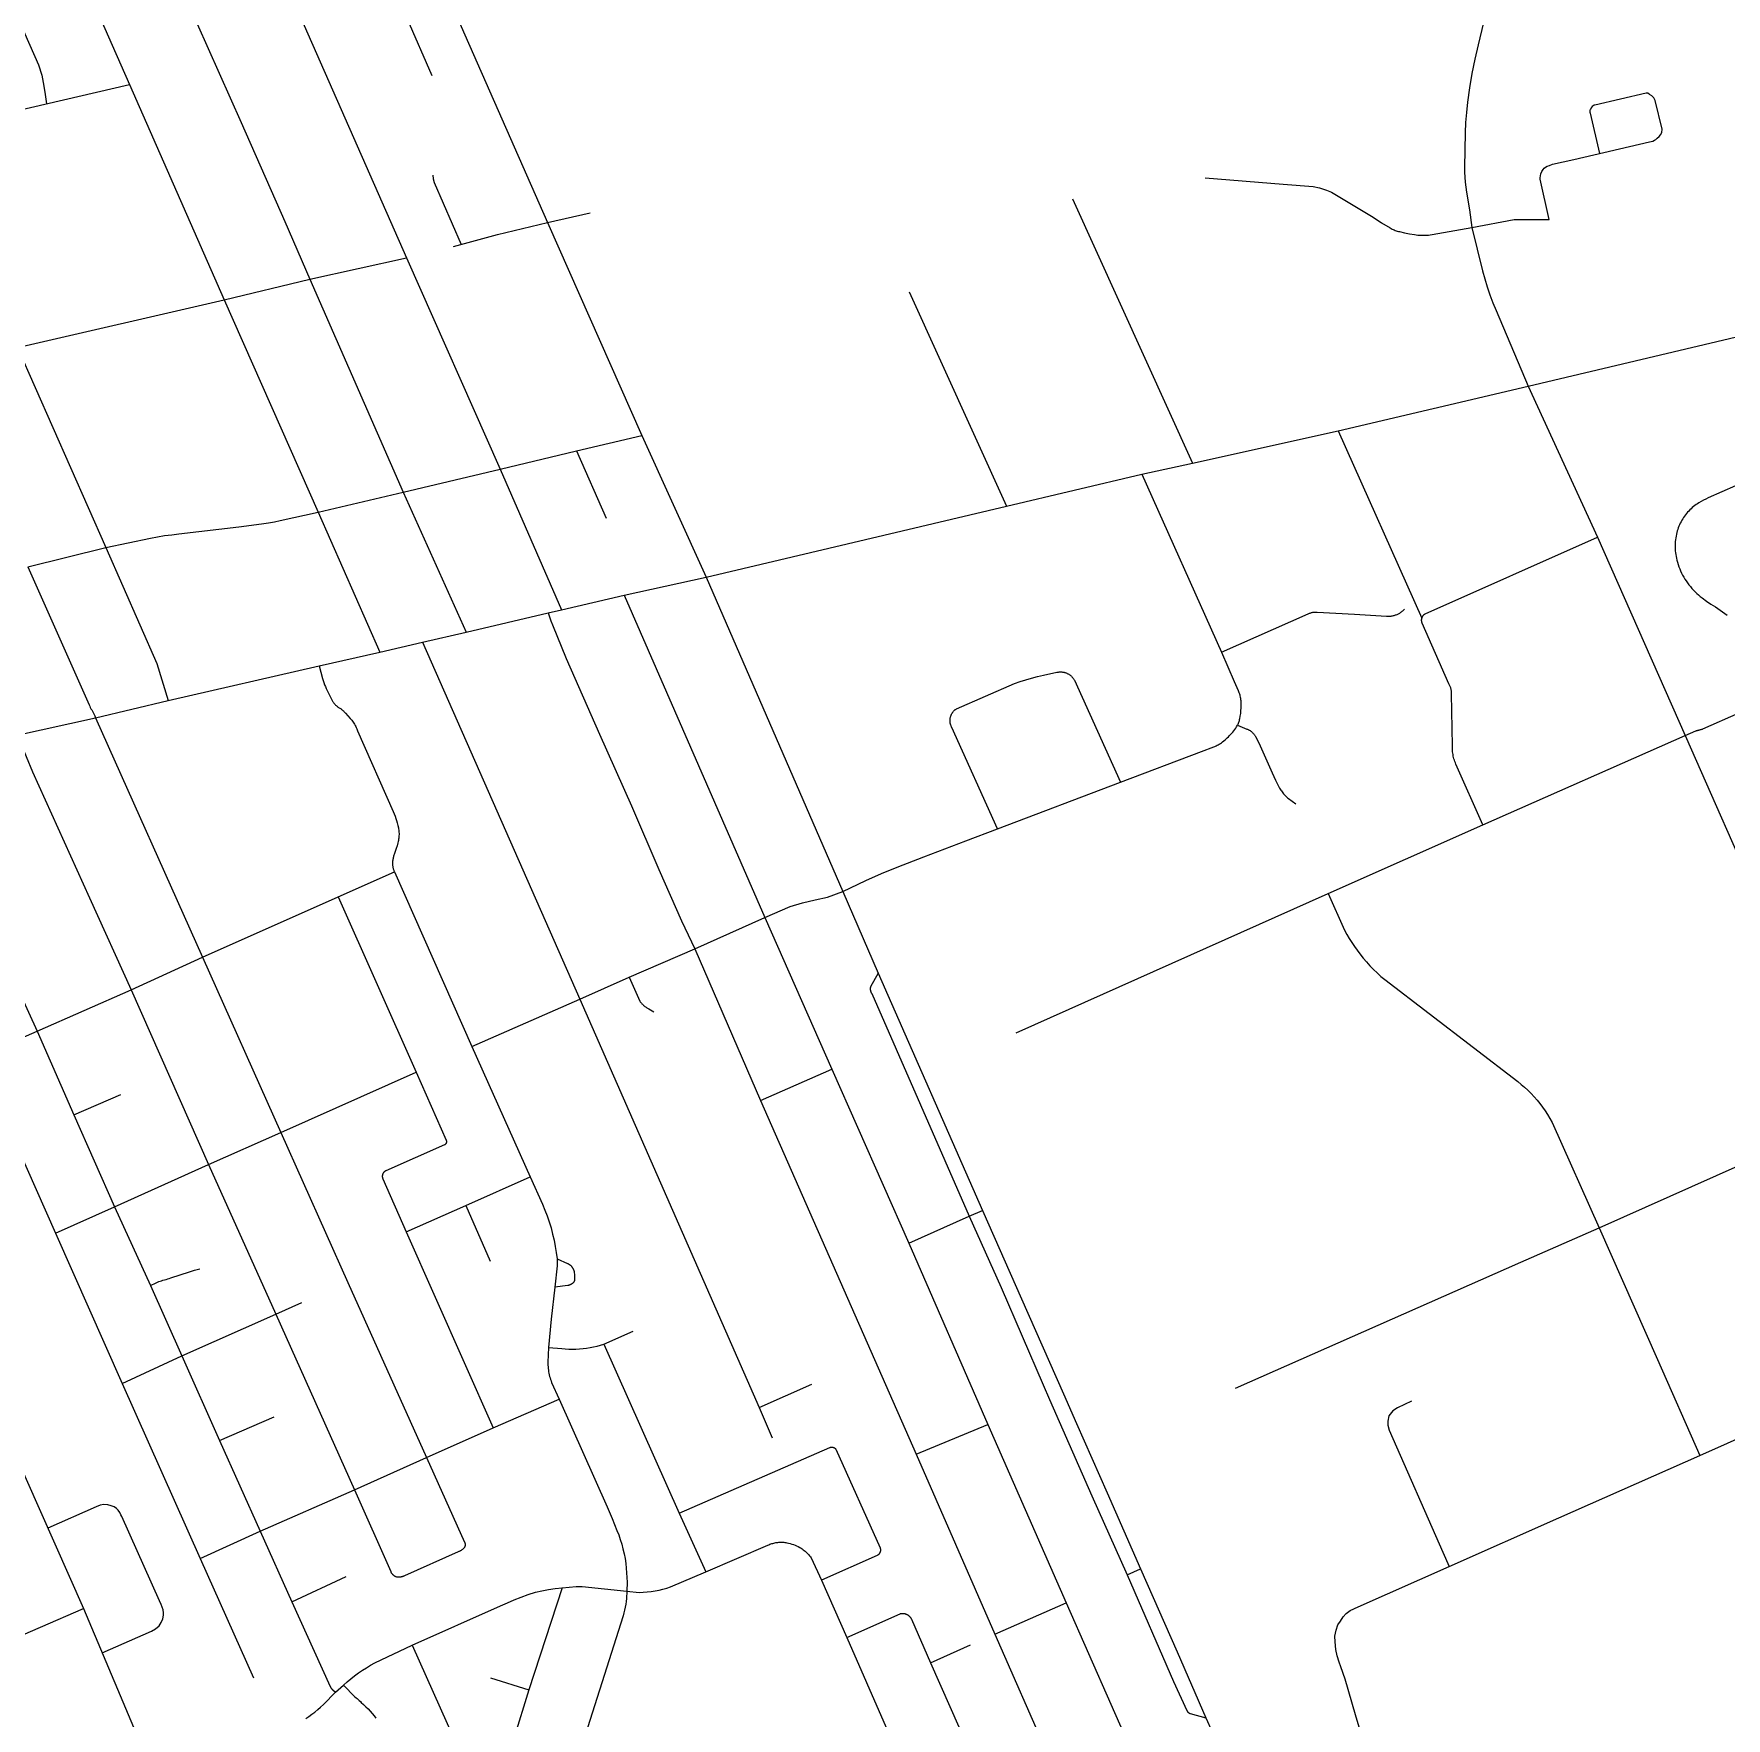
# Model space of a CAD drawing. Header units: inches. Extents: x 326453 to 344102, y 4677180 to 4689621.
# Drawn here: x 338218 to 340542, y 4684521 to 4686833 of the extents above; entities that cross this region are included whole.
import ezdxf

# ---------------------------------------------------------------- set-up
doc = ezdxf.new("R2010")
doc.units = ezdxf.units.IN
doc.header["$MEASUREMENT"] = 0
doc.layers.add('Street_Centreline', color=7, linetype='Continuous')

msp = doc.modelspace()

# ---------------------------------------------------------------- linework, layer by layer
at = {"layer": 'Street_Centreline'}
for p, q in [((338468.7401, 4687119.5551), (338729.9136, 4686526.0936)), ((338219.936, 4687059.3908), (338349.816, 4686763.8728)), ((338792.9829, 4686870.4004), (338923.4576, 4686574.4028)), ((338730.1986, 4686854.769), (338764.622, 4686776.1098)), ((338065.4212, 4686697.8616), (338349.816, 4686763.8728)), ((338349.816, 4686763.8728), (338479.7984, 4686468.1216)), ((339644.5212, 4686606.8805), (339808.9117, 4686244.083)), ((338923.4576, 4686574.4028), (338982.0964, 4686587.6963)), ((338923.4576, 4686574.4028), (339053.2202, 4686281.9484)), ((338597.3247, 4686496.4232), (338729.9136, 4686526.0936)), ((338729.9136, 4686526.0936), (338858.3716, 4686235.7688)), ((338479.7984, 4686468.1216), (338597.3247, 4686496.4232)), ((338597.3247, 4686496.4232), (338725.5468, 4686204.0272)), ((338195.83, 4686402.5796), (338479.7984, 4686468.1216)), ((338479.7984, 4686468.1216), (338608.5988, 4686176.6563)), ((339420.2342, 4686479.176), (339553.6101, 4686184.8253)), ((340270.1146, 4686349.8807), (340581.042, 4686423.1846)), ((338195.83, 4686402.5796), (338317.0452, 4686128.1144)), ((340009.045, 4686288.4918), (340270.1146, 4686349.8807)), ((340270.1146, 4686349.8807), (340365.2008, 4686142.4932)), ((338963.529, 4686261.0739), (339053.2202, 4686281.9484)), ((339053.2202, 4686281.9484), (339141.2009, 4686087.5289)), ((339808.9117, 4686244.083), (340009.045, 4686288.4918)), ((340009.045, 4686288.4918), (340123.9626, 4686031.0256)), ((338858.3716, 4686235.7688), (338963.529, 4686261.0739)), ((338963.529, 4686261.0739), (339004.2744, 4686168.3754)), ((338725.5468, 4686204.0272), (338858.3716, 4686235.7688)), ((338858.3716, 4686235.7688), (338942.5928, 4686042.7608)), ((339739.498, 4686228.6804), (339808.9117, 4686244.083)), ((339553.6101, 4686184.8253), (339739.498, 4686228.6804)), ((339739.498, 4686228.6804), (339848.6955, 4685984.5319)), ((338608.5988, 4686176.6563), (338725.5468, 4686204.0272)), ((338725.5468, 4686204.0272), (338811.7437, 4686011.8343)), ((338608.5988, 4686176.6563), (338693.2667, 4685984.3458)), ((339141.2009, 4686087.5289), (339553.6101, 4686184.8253)), ((340365.2008, 4686142.4932), (340485.3664, 4685870.1952)), ((338210.2148, 4686101.5892), (338317.0452, 4686128.1144)), ((339028.9802, 4686062.5903), (339141.2009, 4686087.5289)), ((339141.2009, 4686087.5289), (339329.0516, 4685656.1068)), ((338942.5928, 4686042.7608), (339028.9802, 4686062.5903)), ((339028.9802, 4686062.5903), (339221.8612, 4685620.1328)), ((338811.7437, 4686011.8343), (338924.3783, 4686038.5458)), ((338924.3783, 4686038.5458), (338942.5928, 4686042.7608)), ((338751.8303, 4685998.0791), (338811.7437, 4686011.8343)), ((338609.9114, 4685965.7157), (338693.2667, 4685984.3458)), ((338693.2667, 4685984.3458), (338751.8303, 4685998.0791)), ((338751.8303, 4685998.0791), (338967.8352, 4685508.1059)), ((338402.716, 4685918.1304), (338609.9114, 4685965.7157)), ((338303.1274, 4685894.4635), (338402.716, 4685918.1304)), ((338193.3278, 4685870.2809), (338303.1274, 4685894.4635)), ((338303.1274, 4685894.4635), (338449.702, 4685565.5116)), ((340207.7176, 4685747.39), (340485.3664, 4685870.1952)), ((340485.3664, 4685870.1952), (340714.706, 4685349.2536)), ((339541.3543, 4685741.7926), (339710.0874, 4685805.8533)), ((339995.4724, 4685653.178), (340207.7176, 4685747.39)), ((338636.2096, 4685648.5348), (338713.4676, 4685682.7584)), ((338713.4676, 4685682.7584), (338819.6976, 4685443.0016)), ((339329.0516, 4685656.1068), (339377.6215, 4685543.7546)), ((338449.702, 4685565.5116), (338636.2096, 4685648.5348)), ((338636.2096, 4685648.5348), (338743.2208, 4685407.638)), ((339567.1523, 4685462.0082), (339995.4724, 4685653.178)), ((339125.8102, 4685577.0016), (339221.8612, 4685620.1328)), ((339221.8612, 4685620.1328), (339313.9432, 4685412.0879)), ((338165.4919, 4685589.2839), (338222.7175, 4685464.2516)), ((338351.8829, 4685520.9042), (338449.702, 4685565.5116)), ((338449.702, 4685565.5116), (338557.6092, 4685325.1124)), ((339035.4478, 4685538.0923), (339125.8102, 4685577.0016)), ((339125.8102, 4685577.0016), (339215.9765, 4685368.8783)), ((338967.8352, 4685508.1059), (339035.4478, 4685538.0923)), ((339377.6215, 4685543.7546), (339520.8249, 4685217.8193)), ((338222.7175, 4685464.2516), (338351.8829, 4685520.9042)), ((338351.8829, 4685520.9042), (338457.882, 4685280.8508)), ((338819.6976, 4685443.0016), (338967.8352, 4685508.1059)), ((338967.8352, 4685508.1059), (339214.0734, 4684947.4307)), ((338140.7901, 4685428.4807), (338222.7175, 4685464.2516)), ((338222.7175, 4685464.2516), (338273.1982, 4685349.1391)), ((338140.7901, 4685428.4807), (338248.0336, 4685186.8708)), ((338819.6976, 4685443.0016), (338899.7336, 4685263.9916)), ((338557.6092, 4685325.1124), (338743.2208, 4685407.638)), ((339215.9765, 4685368.8783), (339313.9432, 4685412.0879)), ((339313.9432, 4685412.0879), (339419.7163, 4685172.9928)), ((338273.1982, 4685349.1391), (338337.9322, 4685377.1338)), ((339215.9765, 4685368.8783), (339429.7797, 4684883.2195)), ((338273.1982, 4685349.1391), (338329.0188, 4685222.9536)), ((340367.5711, 4685194.2031), (340714.706, 4685349.2536)), ((338457.882, 4685280.8508), (338557.6092, 4685325.1124)), ((338557.6092, 4685325.1124), (338649.5556, 4685119.1148)), ((338329.0188, 4685222.9536), (338457.882, 4685280.8508)), ((338457.882, 4685280.8508), (338550.6305, 4685075.8073)), ((338811.4156, 4685224.8768), (338899.7336, 4685263.9916)), ((338248.0336, 4685186.8708), (338329.0188, 4685222.9536)), ((338329.0188, 4685222.9536), (338378.3841, 4685115.1347)), ((338729.332, 4685188.5232), (338811.4156, 4685224.8768)), ((338811.4156, 4685224.8768), (338844.6236, 4685148.2009)), ((339502.5975, 4685209.9848), (339520.8249, 4685217.8193)), ((339419.7163, 4685172.9928), (339502.5975, 4685209.9848)), ((340259.7658, 4685146.7996), (340367.5711, 4685194.2031)), ((340367.5711, 4685194.2031), (340447.3983, 4685013.4089)), ((338248.0336, 4685186.8708), (338339.6401, 4684980.3883)), ((338729.332, 4685188.5232), (338848.748, 4684919.5064)), ((339419.7163, 4685172.9928), (339528.0039, 4684924.2653)), ((339868.0814, 4684973.9147), (340259.7658, 4685146.7996)), ((338649.5556, 4685119.1148), (338757.6183, 4684878.7245)), ((338088.972, 4685116.0119), (338286.5631, 4684671.5066)), ((338378.3841, 4685115.1347), (338421.2619, 4685018.3745)), ((338421.2619, 4685018.3745), (338550.6305, 4685075.8073)), ((338550.6305, 4685075.8073), (338586.3961, 4685091.4648)), ((338550.6305, 4685075.8073), (338658.6577, 4684834.2757)), ((339001.0444, 4685034.4892), (339041.0972, 4685052.228)), ((339001.0444, 4685034.4892), (339104.4952, 4684802.2808)), ((338339.6401, 4684980.3883), (338421.2619, 4685018.3745)), ((338421.2619, 4685018.3745), (338473.1161, 4684902.2914)), ((340447.3983, 4685013.4089), (340505.6018, 4684881.5885)), ((338339.6401, 4684980.3883), (338446.52, 4684740.2105)), ((339214.0734, 4684947.4307), (339286.4881, 4684979.4887)), ((338848.748, 4684919.5064), (338939.662, 4684958.7188)), ((338473.1161, 4684902.2914), (338548.2213, 4684934.8529)), ((339214.0734, 4684947.4307), (339232.124, 4684906.0313)), ((338757.6183, 4684878.7245), (338848.748, 4684919.5064)), ((339429.7797, 4684883.2195), (339528.0039, 4684924.2653)), ((339528.0039, 4684924.2653), (339635.4616, 4684679.3444)), ((338473.1161, 4684902.2914), (338528.836, 4684777.822)), ((338658.6577, 4684834.2757), (338757.6183, 4684878.7245)), ((339429.7797, 4684883.2195), (339537.7712, 4684636.3716)), ((338528.836, 4684777.822), (338658.6577, 4684834.2757)), ((339104.4952, 4684802.2808), (339140.9072, 4684721.6737)), ((338446.52, 4684740.2105), (338528.836, 4684777.822)), ((338528.836, 4684777.822), (338572.5172, 4684680.7658)), ((338446.52, 4684740.2105), (338519.9174, 4684576.1268)), ((339719.3047, 4684717.6291), (339737.5952, 4684725.8616)), ((338572.5172, 4684680.7658), (338646.9199, 4684715.6051)), ((339299.7926, 4684710.4224), (339334.5964, 4684631.6131)), ((338943.5084, 4684700.0684), (338898.066, 4684559.7252)), ((339537.7712, 4684636.3716), (339635.4616, 4684679.3444)), ((339635.4616, 4684679.3444), (339742.5252, 4684437.6036)), ((338053.0332, 4684569.9841), (338286.5631, 4684671.5066)), ((338286.5631, 4684671.5066), (338389.0444, 4684428.9428)), ((339334.5964, 4684631.6131), (339388.6181, 4684508.1778)), ((339537.7712, 4684636.3716), (339643.8424, 4684394.9964)), ((338737.8918, 4684621.3431), (338817.65, 4684442.2859)), ((339449.5638, 4684597.1179), (339504.386, 4684621.5477)), ((338632.5299, 4684556.6499), (338643.4629, 4684566.267)), ((338845.485, 4684576.1903), (338898.066, 4684559.7252)), ((339827.3484, 4684521.6084), (339844.6924, 4684482.852))]:
    msp.add_line(p, q, dxfattribs=at)
for points in [[(340308.5451, 4687297.8308), (340279.0724, 4687166.1465), (340238.6811, 4686985.2151), (340208.7998, 4686848.9486), (340201.1523, 4686818.1731), (340196.6249, 4686798.6905), (340192.6928, 4686779.0789), (340189.3599, 4686759.3568), (340186.6291, 4686739.5422), (340185.1279, 4686725.5279), (340184.0484, 4686711.4748), (340183.3914, 4686697.3957), (340182.5846, 4686650.2171), (340182.6835, 4686643.3317), (340183.0159, 4686636.4535), (340183.5813, 4686629.5906), (340184.3792, 4686622.7508), (340185.4085, 4686615.9421), (340189.2544, 4686591.6584), (340192.6173, 4686567.3031)], [(338337.5012, 4687086.7692), (338384.4367, 4686980.9107), (338442.5943, 4686847.1217), (338502.7472, 4686711.6839), (338563.085, 4686575.6873), (338597.3247, 4686496.4232)], [(338173.7205, 4686890.4015), (338185.6782, 4686871.5276), (338191.2475, 4686862.828), (338199.262, 4686848.8937), (338224.4892, 4686790.9311), (338229.4368, 4686776.8682), (338231.1772, 4686766.7767), (338233.2657, 4686753.5532), (338235.7708, 4686737.4016)], [(340192.6173, 4686567.3031), (340250.7005, 4686578.5134), (340298.932, 4686578.5134), (340286.5258, 4686633.8607), (340286.5258, 4686635.7394), (340286.7206, 4686638.503), (340287.2, 4686641.0917), (340288.5785, 4686644.3468), (340290.4664, 4686647.1977), (340292.0397, 4686649.0328), (340293.9126, 4686650.5293), (340295.8155, 4686651.5233), (340299.0819, 4686652.834), (340303.442, 4686654.2868), (340332.7945, 4686660.9499), (340436.5693, 4686684.937), (340441.1093, 4686686.2041), (340443.5965, 4686687.3401), (340445.2747, 4686688.4214), (340447.2375, 4686690.0708), (340449.7547, 4686692.5722), (340451.5677, 4686694.8224), (340453.3207, 4686697.9027), (340453.8302, 4686702.5996), (340444.3008, 4686741.8899), (340442.278, 4686745.6475), (340439.5211, 4686748.4438), (340436.7192, 4686750.2788), (340434.3368, 4686751.8392), (340431.7896, 4686751.8392), (340361.5026, 4686735.6856), (340360.4088, 4686735.3361), (340357.9516, 4686733.5119), (340356.4083, 4686731.6987), (340355.2995, 4686729.6561), (340354.9666, 4686729.0429), (340354.82, 4686728.5419), (340354.82, 4686727.4715), (340354.82, 4686725.975), (340354.9399, 4686724.3038), (340368.0811, 4686669.1062)], [(338766.301, 4686639.4127), (338766.5466, 4686634.5033), (338767.9827, 4686629.4768), (338804.8901, 4686544.1687)], [(339826.6012, 4686635.7908), (339933.348, 4686627.1476), (339974.8774, 4686623.626), (339983.6706, 4686622.0634), (339993.05, 4686618.9383), (339999.8891, 4686615.8132), (340057.2302, 4686581.6334), (340068.8029, 4686574.0911), (340080.6029, 4686566.9095), (340081.9193, 4686566.1643), (340083.2591, 4686565.4621), (340084.621, 4686564.8035), (340086.0034, 4686564.1893), (340087.405, 4686563.6202), (340088.8242, 4686563.0967), (340090.2596, 4686562.6194), (340091.7098, 4686562.1888), (340093.1731, 4686561.8053), (340100.0072, 4686560.2349), (340106.8834, 4686558.8603), (340113.7961, 4686557.6826), (340116.1994, 4686557.3483), (340118.6124, 4686557.0923), (340121.0324, 4686556.9149), (340123.4568, 4686556.8163), (340125.8832, 4686556.7966), (340128.309, 4686556.8557), (340130.7316, 4686556.9937), (340133.1484, 4686557.2104), (340135.5568, 4686557.5056), (340137.9544, 4686557.8789), (340192.6173, 4686567.3031)], [(338794.6205, 4686541.3741), (338854.8551, 4686557.7651), (338923.4576, 4686574.4028)], [(340192.6173, 4686567.3031), (340207.4528, 4686507.989), (340210.4728, 4686496.9001), (340213.8292, 4686485.9083), (340217.519, 4686475.024), (340221.5388, 4686464.2571), (340225.8847, 4686453.6177), (340270.1146, 4686349.8807)], [(340591.9555, 4686229.1305), (340516.9654, 4686196.2461), (340513.7027, 4686194.7377), (340510.4941, 4686193.1176), (340507.3432, 4686191.3879), (340504.2539, 4686189.5505), (340502.3635, 4686188.3385), (340500.5136, 4686187.0655), (340498.7063, 4686185.7329), (340496.9433, 4686184.3421), (340495.2266, 4686182.8946), (340493.558, 4686181.3919), (340491.9393, 4686179.8356), (340490.3721, 4686178.2273), (340488.8583, 4686176.5688), (340487.3993, 4686174.8618), (340485.9967, 4686173.1082), (340484.6284, 4686171.2759), (340483.3229, 4686169.3985), (340482.0816, 4686167.4779), (340480.9059, 4686165.5165), (340479.7971, 4686163.5165), (340478.7566, 4686161.4802), (340477.7855, 4686159.4098), (340476.885, 4686157.3079), (340476.056, 4686155.1766), (340475.2995, 4686153.0186), (340474.6164, 4686150.8362), (340474.0074, 4686148.632), (340473.4733, 4686146.4085), (340472.9593, 4686143.8981), (340472.5301, 4686141.3719), (340472.1863, 4686138.8326), (340471.9283, 4686136.2832), (340471.7564, 4686133.7265), (340471.6708, 4686131.1655), (340471.6714, 4686128.603), (340471.7585, 4686126.0421), (340471.9318, 4686123.4855), (340472.1912, 4686120.9362), (340472.5364, 4686118.3971), (340472.9669, 4686115.8711), (340473.4823, 4686113.361), (340474.082, 4686110.8697), (340474.923, 4686107.8293), (340475.8655, 4686104.8189), (340476.9083, 4686101.8417), (340478.0504, 4686098.9011), (340479.2904, 4686096.0005), (340480.627, 4686093.1431), (340482.0587, 4686090.3321), (340483.5838, 4686087.5707), (340485.2006, 4686084.862), (340486.9073, 4686082.209), (340488.731, 4686079.5725), (340490.6418, 4686076.9983), (340492.6374, 4686074.4893), (340494.7157, 4686072.0484), (340496.8744, 4686069.6783), (340499.111, 4686067.3815), (340501.423, 4686065.1608), (340503.808, 4686063.0185), (340506.2631, 4686060.957), (340508.7857, 4686058.9786), (340514.6882, 4686054.6672), (340520.7379, 4686050.565), (340526.9274, 4686046.6768), (340530.317, 4686044.5566), (340533.639, 4686042.3318), (340536.8901, 4686040.0047), (340540.0671, 4686037.5775), (340543.167, 4686035.0525)], [(338317.0452, 4686128.1144), (338378.2816, 4686141.0073), (338388.0321, 4686142.9021), (338397.8368, 4686144.4923), (338407.6863, 4686145.7763), (338417.571, 4686146.753), (338499.534, 4686156.5859), (338530.7875, 4686160.7063), (338540.6686, 4686162.2152), (338548.6195, 4686163.6455), (338556.5148, 4686165.3563), (338608.5988, 4686176.6563)], [(340207.7176, 4685747.39), (340170.7957, 4685830.5846), (340170.0225, 4685832.4118), (340169.3132, 4685834.2648), (340168.6687, 4685836.1413), (340168.0899, 4685838.0391), (340167.5773, 4685839.9558), (340167.1316, 4685841.8891), (340166.7533, 4685843.8368), (340166.443, 4685845.7965), (340166.2009, 4685847.7657), (340166.0274, 4685849.7422), (340165.9226, 4685851.7235), (340165.8867, 4685853.7072), (340165.9198, 4685855.691), (340164.8376, 4685927.3741), (340164.8041, 4685928.4058), (340164.7346, 4685929.4356), (340164.6294, 4685930.4625), (340164.4885, 4685931.4851), (340164.3121, 4685932.5021), (340164.1004, 4685933.5124), (340163.8537, 4685934.5147), (340163.5722, 4685935.5078), (340163.2563, 4685936.4906), (340162.9065, 4685937.4617), (340162.523, 4685938.4201), (340162.1064, 4685939.3645), (340161.6572, 4685940.2939), (340161.176, 4685941.207), (340124.5103, 4686024.3636), (340124.3738, 4686024.6881), (340124.2486, 4686025.0171), (340124.1348, 4686025.3503), (340124.0325, 4686025.6871), (340123.9419, 4686026.0273), (340123.8631, 4686026.3704), (340123.7961, 4686026.716), (340123.741, 4686027.0637), (340123.698, 4686027.4132), (340123.667, 4686027.7638), (340123.6481, 4686028.1154), (340123.6413, 4686028.4674), (340123.6467, 4686028.8194), (340123.6641, 4686029.171), (340123.6937, 4686029.5218), (340123.7353, 4686029.8713), (340123.7889, 4686030.2193), (340123.8545, 4686030.5652), (340123.9319, 4686030.9086), (340124.0211, 4686031.2491), (340124.122, 4686031.5864), (340124.2345, 4686031.92), (340124.3583, 4686032.2496), (340124.4935, 4686032.5746), (340124.6397, 4686032.8949), (340124.7969, 4686033.2099), (340124.9648, 4686033.5193), (340125.1433, 4686033.8227), (340125.3321, 4686034.1199), (340125.5311, 4686034.4103), (340125.7399, 4686034.6937), (340125.9584, 4686034.9698), (340126.1862, 4686035.2381), (340126.4232, 4686035.4985), (340126.6689, 4686035.7506), (340126.9232, 4686035.994), (340127.1858, 4686036.2286), (340127.4562, 4686036.454), (340127.7343, 4686036.6699), (340128.0196, 4686036.8761), (340128.3118, 4686037.0724), (340365.2008, 4686142.4932)], [(338317.0452, 4686128.1144), (338387.0965, 4685968.7884), (338402.716, 4685918.1304)], [(338210.2148, 4686101.5892), (338294.1223, 4685912.2168), (338294.9525, 4685910.4103), (338295.8319, 4685908.6272), (338296.7598, 4685906.8689), (338297.7355, 4685905.1366), (338299.2007, 4685902.529), (338300.5885, 4685899.8794), (338301.8978, 4685897.1901), (338303.1274, 4685894.4635)], [(338924.3783, 4686038.5458), (338926.1332, 4686032.9759), (338928.08, 4686027.47), (338930.2162, 4686022.0348), (338949.3243, 4685975.7861), (338995.1323, 4685871.8022), (339038.7516, 4685773.4635), (339076.5772, 4685686.2254), (339107.6911, 4685615.7289), (339125.8102, 4685577.0016)], [(339848.6955, 4685984.5319), (339967.8503, 4686037.1883), (339968.7583, 4686037.5709), (339969.679, 4686037.9219), (339970.6112, 4686038.2409), (339971.554, 4686038.5274), (339972.506, 4686038.7812), (339973.4663, 4686039.0019), (339974.4336, 4686039.1892), (339975.4069, 4686039.343), (339976.3848, 4686039.4631), (339977.3664, 4686039.5492), (339978.3503, 4686039.6014), (339979.3355, 4686039.6195), (339980.3206, 4686039.6036), (340031.5771, 4686036.5759), (340075.5595, 4686033.7701), (340076.606, 4686033.7212), (340077.6535, 4686033.7081), (340078.7009, 4686033.7306), (340079.7469, 4686033.7888), (340080.7903, 4686033.8827), (340081.8299, 4686034.0121), (340082.8644, 4686034.1768), (340083.8928, 4686034.3767), (340084.9137, 4686034.6116), (340085.9261, 4686034.8811), (340086.9287, 4686035.1849), (340087.9203, 4686035.5228), (340088.8999, 4686035.8942), (340089.8662, 4686036.2989), (340090.8181, 4686036.7362), (340091.7546, 4686037.2058), (340092.6746, 4686037.7069), (340093.5769, 4686038.2392), (340094.4606, 4686038.8019), (340095.3245, 4686039.3944), (340096.1678, 4686040.016), (340096.9894, 4686040.666), (340097.7884, 4686041.3436), (340098.5638, 4686042.0481), (340099.3147, 4686042.7785), (340100.0403, 4686043.5342)], [(339848.6955, 4685984.5319), (339866.434, 4685944.0732), (339871.731, 4685931.8575), (339872.3394, 4685930.3861), (339872.8969, 4685928.8946), (339873.403, 4685927.385), (339873.8571, 4685925.8589), (339874.2586, 4685924.3181), (339874.6071, 4685922.7644), (339874.9022, 4685921.1998), (339875.1434, 4685919.6259), (339875.3306, 4685918.0447), (339875.4635, 4685916.4581), (339875.542, 4685914.8678), (339875.5659, 4685913.2757), (339875.5352, 4685911.6838), (339875.4073, 4685907.885), (339875.1528, 4685904.0927), (339874.772, 4685900.3109), (339874.2655, 4685896.544), (339873.6337, 4685892.796), (339873.3744, 4685891.5106), (339873.0706, 4685890.2351), (339872.7226, 4685888.971), (339872.3307, 4685887.7197), (339871.8956, 4685886.4828), (339871.4177, 4685885.2618), (339870.8976, 4685884.0582)], [(338609.9114, 4685965.7157), (338614.7733, 4685948.219), (338615.6029, 4685945.4005), (338616.5178, 4685942.6084), (338617.5172, 4685939.8455), (338618.6001, 4685937.1142), (338619.7656, 4685934.4171), (338621.0126, 4685931.7567), (338627.4171, 4685918.9368), (338627.8226, 4685918.1586), (338628.2543, 4685917.3946), (338628.7117, 4685916.6457), (338629.1944, 4685915.9128), (338629.7017, 4685915.1968), (338630.233, 4685914.4984), (338630.7878, 4685913.8184), (338631.3654, 4685913.1578), (338631.9651, 4685912.5172), (338632.5863, 4685911.8973), (338633.2282, 4685911.2989), (338633.8901, 4685910.7227), (338634.5711, 4685910.1694), (338635.2707, 4685909.6395), (338635.9878, 4685909.1337), (338636.7217, 4685908.6526), (338637.4715, 4685908.1967), (338638.3642, 4685907.6547), (338639.2386, 4685907.0836), (338640.0937, 4685906.484), (338640.9287, 4685905.8566), (338641.7425, 4685905.2021), (338642.5343, 4685904.5212), (338643.3034, 4685903.8145), (338644.0487, 4685903.083), (338644.7696, 4685902.3273), (338645.4652, 4685901.5483), (338646.1349, 4685900.7469), (338652.7184, 4685893.4731), (338653.8169, 4685892.2169), (338654.8717, 4685890.9239), (338655.8816, 4685889.5954), (338656.8453, 4685888.2332), (338657.7619, 4685886.8388), (338658.6302, 4685885.4137), (338659.4492, 4685883.9598), (338660.2179, 4685882.4787), (338660.9354, 4685880.9722), (338661.6009, 4685879.4419), (338662.2137, 4685877.8898), (338662.7729, 4685876.3176), (338711.7917, 4685765.6263), (338713.0907, 4685762.563), (338714.2925, 4685759.4603), (338715.3956, 4685756.3212), (338716.3991, 4685753.1488), (338717.302, 4685749.9463), (338718.1033, 4685746.7169), (338718.8022, 4685743.4638), (338719.0862, 4685741.8895), (338719.3153, 4685740.3064), (338719.4892, 4685738.7162), (338719.6078, 4685737.1209), (338719.6709, 4685735.5225), (338719.6784, 4685733.9229), (338719.6303, 4685732.3239), (338719.5267, 4685730.7276), (338719.3677, 4685729.1359), (338719.1535, 4685727.5507), (338718.8843, 4685725.9738), (338718.5605, 4685724.4073), (338718.1824, 4685722.8529), (338717.0587, 4685718.7854), (338715.825, 4685714.7499), (338714.4822, 4685710.7494), (338713.0312, 4685706.7868), (338712.632, 4685705.6848), (338712.2704, 4685704.5699), (338711.9468, 4685703.4434), (338711.6616, 4685702.3065), (338711.4152, 4685701.1607), (338711.2077, 4685700.0071), (338711.0396, 4685698.8471), (338710.9109, 4685697.6821), (338710.8218, 4685696.5134), (338710.7724, 4685695.3424), (338710.7647, 4685694.4146), (338710.7883, 4685693.4871), (338710.8432, 4685692.561), (338710.9293, 4685691.6372), (338711.0465, 4685690.7168), (338711.1946, 4685689.8009), (338711.3736, 4685688.8905), (338711.5832, 4685687.9867), (338711.8231, 4685687.0905), (338712.0932, 4685686.2028), (338712.393, 4685685.3248), (338712.7222, 4685684.4574), (338713.0806, 4685683.6016), (338713.4676, 4685682.7584)], [(339541.3543, 4685741.7926), (339478.7322, 4685881.0216), (339478.4103, 4685881.6024), (339478.1088, 4685882.1939), (339477.8279, 4685882.7956), (339477.5681, 4685883.4067), (339477.3297, 4685884.0264), (339477.1129, 4685884.654), (339476.918, 4685885.2888), (339476.7453, 4685885.9299), (339476.5949, 4685886.5767), (339476.4671, 4685887.2283), (339476.3619, 4685887.8839), (339476.2796, 4685888.5428), (339476.2201, 4685889.2041), (339476.1837, 4685889.8671), (339476.1703, 4685890.531), (339476.1799, 4685891.1949), (339476.2126, 4685891.8581), (339476.2682, 4685892.5198), (339476.3468, 4685893.1791), (339476.4482, 4685893.8353), (339476.5723, 4685894.4876), (339476.719, 4685895.1352), (339476.8881, 4685895.7773), (339477.0793, 4685896.4132), (339477.2925, 4685897.042), (339477.5274, 4685897.6631), (339477.7837, 4685898.2757), (339478.0611, 4685898.8789), (339478.3592, 4685899.4722), (339478.6778, 4685900.0548), (339479.0164, 4685900.626), (339479.3746, 4685901.1851), (339479.752, 4685901.7314), (339480.1481, 4685902.2643), (339480.5625, 4685902.7832), (339480.9947, 4685903.2873), (339481.444, 4685903.7761), (339481.9101, 4685904.2491), (339482.3923, 4685904.7056), (339482.89, 4685905.1451), (339483.4027, 4685905.567), (339483.9298, 4685905.9709), (339484.4705, 4685906.3563), (339485.0243, 4685906.7227), (339564.6974, 4685941.2319), (339572.4648, 4685944.0551), (339580.3214, 4685946.6196), (339588.2586, 4685948.9228), (339596.2676, 4685950.9621), (339604.3398, 4685952.7353), (339622.8057, 4685956.8476), (339623.5624, 4685957.0057), (339624.3242, 4685957.1374), (339625.0901, 4685957.2423), (339625.8592, 4685957.3203), (339626.6306, 4685957.3715), (339627.4033, 4685957.3956), (339628.1763, 4685957.3927), (339628.9488, 4685957.3627), (339629.7198, 4685957.3058), (339630.4883, 4685957.222), (339631.2533, 4685957.1113), (339632.0141, 4685956.9739), (339632.7696, 4685956.8101), (339633.5189, 4685956.6199), (339634.2611, 4685956.4036), (339634.9953, 4685956.1615), (339635.7205, 4685955.8939), (339636.436, 4685955.6011), (339637.1408, 4685955.2834), (339637.834, 4685954.9413), (339638.5149, 4685954.5752), (339639.1825, 4685954.1855), (339639.8361, 4685953.7727), (339640.4749, 4685953.3373), (339641.0981, 4685952.8798), (339641.7049, 4685952.4008), (339642.2945, 4685951.9009), (339642.8664, 4685951.3806), (339643.4196, 4685950.8407), (339643.9537, 4685950.2818), (339644.4679, 4685949.7046), (339644.9616, 4685949.1097), (339645.4342, 4685948.4979), (339645.8851, 4685947.87), (339646.3138, 4685947.2267), (339646.7197, 4685946.5687), (339647.1024, 4685945.897), (339710.0874, 4685805.8533)], [(340485.3664, 4685870.1952), (340499.9984, 4685876.253), (340500.5639, 4685876.489), (340501.1366, 4685876.7066), (340501.7161, 4685876.9056), (340502.3018, 4685877.0858), (340502.8929, 4685877.2469), (340503.489, 4685877.3889), (340504.0893, 4685877.5115), (340504.9471, 4685877.6869), (340505.7986, 4685877.8904), (340506.643, 4685878.1219), (340507.4793, 4685878.3809), (340508.3067, 4685878.6674), (340509.1242, 4685878.9808), (340509.9309, 4685879.321), (340609.3194, 4685923.1691)], [(338193.3278, 4685870.2809), (338193.805, 4685869.3308), (338194.3126, 4685868.3967), (338194.85, 4685867.4793), (338195.4168, 4685866.5798), (338196.0124, 4685865.6991), (338196.636, 4685864.838), (338197.2871, 4685863.9975), (338197.9649, 4685863.1784), (338198.2865, 4685862.7894), (338198.5949, 4685862.3898), (338198.8898, 4685861.9802), (338199.1709, 4685861.561), (338199.4378, 4685861.1326), (338199.6903, 4685860.6955), (338199.928, 4685860.2503), (338200.1508, 4685859.7974), (338200.3583, 4685859.3373), (338200.5503, 4685858.8705), (338207.5679, 4685841.3927), (338216.6699, 4685820.2584), (338294.5727, 4685647.3567), (338351.8829, 4685520.9042)], [(339710.0874, 4685805.8533), (339821.4636, 4685847.872), (339838.347, 4685854.4721), (339839.9062, 4685855.1329), (339841.443, 4685855.844), (339842.9559, 4685856.6049), (339844.4432, 4685857.4146), (339845.9034, 4685858.2723), (339847.3348, 4685859.1771), (339848.736, 4685860.1281), (339850.4399, 4685861.3671), (339852.1028, 4685862.6607), (339853.7229, 4685864.0075), (339855.2986, 4685865.4061), (339856.8281, 4685866.855), (339858.3098, 4685868.3526), (339859.7423, 4685869.8975), (339861.3404, 4685871.4956), (339862.8837, 4685873.1468), (339864.3704, 4685874.8491), (339865.7987, 4685876.6007), (339867.1671, 4685878.3994), (339868.4741, 4685880.2433), (339869.718, 4685882.1303), (339870.8976, 4685884.0582)], [(339870.8976, 4685884.0582), (339883.8804, 4685878.9268), (339884.6024, 4685878.6272), (339885.3138, 4685878.3033), (339886.0138, 4685877.9554), (339886.7016, 4685877.584), (339887.3764, 4685877.1895), (339888.0375, 4685876.7723), (339888.684, 4685876.333), (339889.3152, 4685875.872), (339889.9305, 4685875.3898), (339890.529, 4685874.887), (339891.1101, 4685874.3642), (339891.6732, 4685873.822), (339892.2175, 4685873.2611), (339892.7426, 4685872.682), (339893.2476, 4685872.0854), (339893.7322, 4685871.472), (339894.1956, 4685870.8426), (339894.6375, 4685870.1978), (339895.0572, 4685869.5384), (339895.4544, 4685868.8651), (339897.2072, 4685865.667), (339898.8659, 4685862.4191), (339900.4291, 4685859.1241), (339901.8955, 4685855.7849), (339918.6022, 4685818.6573), (339923.039, 4685808.9529), (339927.7709, 4685799.3887), (339928.5213, 4685797.9695), (339929.3191, 4685796.5762), (339930.1634, 4685795.2107), (339931.0531, 4685793.8743), (339931.9873, 4685792.5686), (339932.9649, 4685791.2951), (339933.9848, 4685790.0553), (339935.0458, 4685788.8504), (339936.1468, 4685787.6819), (339937.2866, 4685786.5512), (339938.4637, 4685785.4594), (339939.6769, 4685784.408), (339940.9248, 4685783.3979), (339951.0792, 4685776.4657)], [(339329.0516, 4685656.1068), (339360.3639, 4685670.7642), (339381.9028, 4685680.4165), (339403.7484, 4685689.3527), (339440.1605, 4685703.2942), (339498.0065, 4685725.2389), (339541.3543, 4685741.7926)], [(339221.8612, 4685620.1328), (339256.6315, 4685635.4135), (339273.6446, 4685640.2943), (339290.8226, 4685644.5584), (339308.1432, 4685648.2004), (339329.0516, 4685656.1068)], [(339995.4724, 4685653.178), (340017.9479, 4685602.6218), (340021.0231, 4685596.9279), (340024.2791, 4685591.3354), (340027.7125, 4685585.8502), (340031.32, 4685580.4777), (340035.0977, 4685575.2235), (340039.0417, 4685570.0931), (340043.4059, 4685564.5786), (340047.9541, 4685559.2149), (340052.6814, 4685554.0083), (340057.5822, 4685548.9647), (340062.6509, 4685544.0898), (340067.8817, 4685539.3894), (340073.2686, 4685534.8687), (340255.5541, 4685394.9835), (340260.3411, 4685391.1216), (340264.9896, 4685387.0941), (340269.4938, 4685382.9058), (340273.8481, 4685378.562), (340278.0474, 4685374.068), (340282.0862, 4685369.4293), (340285.9598, 4685364.6518), (340289.6632, 4685359.7412), (340293.1919, 4685354.7036), (340296.5417, 4685349.5452), (340299.7083, 4685344.2724), (340302.6878, 4685338.8917), (340367.5711, 4685194.2031)], [(339035.4478, 4685538.0923), (339050.3091, 4685505.2118), (339050.9683, 4685504.3345), (339051.6568, 4685503.4799), (339052.3738, 4685502.6492), (339053.1184, 4685501.843), (339053.8898, 4685501.0625), (339054.6871, 4685500.3085), (339055.5095, 4685499.5819), (339056.3558, 4685498.8834), (339057.2253, 4685498.2139), (339058.117, 4685497.5741), (339059.0297, 4685496.9649), (339059.9624, 4685496.3867), (339060.9142, 4685495.8405), (339061.8838, 4685495.3266), (339062.8702, 4685494.8458), (339069.6467, 4685490.6532)], [(339377.6215, 4685543.7546), (339366.9318, 4685524.7767), (339366.8526, 4685524.3888), (339366.7865, 4685523.9986), (339366.7335, 4685523.6063), (339366.6937, 4685523.2125), (339366.6671, 4685522.8175), (339366.6539, 4685522.4219), (339366.6539, 4685522.0261), (339366.6673, 4685521.6305), (339366.6939, 4685521.2355), (339366.7338, 4685520.8417), (339366.7869, 4685520.4494), (339366.8531, 4685520.0592), (339366.9324, 4685519.6714), (339367.0247, 4685519.2865), (339367.1298, 4685518.9048), (339367.2478, 4685518.527), (339367.3783, 4685518.1533), (339367.5214, 4685517.7842), (339367.6767, 4685517.4201), (339367.8442, 4685517.0615), (339368.0237, 4685516.7087), (339368.2149, 4685516.3621), (339368.4176, 4685516.0221), (339368.6316, 4685515.6891), (339502.5975, 4685209.9848)], [(338743.2208, 4685407.638), (338784.3223, 4685314.3937), (338784.3902, 4685314.2322), (338784.4526, 4685314.0684), (338784.5093, 4685313.9025), (338784.5603, 4685313.7349), (338784.6055, 4685313.5655), (338784.6448, 4685313.3947), (338784.6783, 4685313.2227), (338784.7059, 4685313.0496), (338784.7275, 4685312.8757), (338784.7432, 4685312.7011), (338784.7528, 4685312.5261), (338784.7564, 4685312.3509), (338784.7541, 4685312.1756), (338784.7457, 4685312.0006), (338784.7313, 4685311.8259), (338784.7109, 4685311.6518), (338784.6846, 4685311.4785), (338784.6524, 4685311.3062), (338784.6143, 4685311.1352), (338784.5703, 4685310.9655), (338784.5205, 4685310.7975), (338784.465, 4685310.6312), (338784.4039, 4685310.4669), (338784.3371, 4685310.3049), (338784.2648, 4685310.1452), (338784.1871, 4685309.9881), (338784.1041, 4685309.8338), (338784.0158, 4685309.6824), (338783.9223, 4685309.5341), (338783.8239, 4685309.3891), (338783.7205, 4685309.2476), (338783.6123, 4685309.1097), (338783.4995, 4685308.9755), (338783.3821, 4685308.8454), (338783.2603, 4685308.7193), (338783.1343, 4685308.5975), (338783.0042, 4685308.4801), (338782.8701, 4685308.3672), (338782.7323, 4685308.259), (338782.5908, 4685308.1555), (338782.4458, 4685308.057), (338782.2976, 4685307.9635), (338782.1462, 4685307.8752), (338701.4693, 4685272.2737), (338701.2153, 4685272.1563), (338700.9654, 4685272.03), (338700.7202, 4685271.8952), (338700.4798, 4685271.7518), (338700.2445, 4685271.6001), (338700.0147, 4685271.4403), (338699.7907, 4685271.2726), (338699.5725, 4685271.0972), (338699.3607, 4685270.9142), (338699.1554, 4685270.724), (338698.9568, 4685270.5267), (338698.7652, 4685270.3226), (338698.5809, 4685270.112), (338698.4041, 4685269.8951), (338698.2349, 4685269.6721), (338698.0736, 4685269.4433), (338697.9204, 4685269.209), (338697.7754, 4685268.9696), (338697.6389, 4685268.7252), (338697.5111, 4685268.4762), (338697.3919, 4685268.223), (338697.2818, 4685267.9657), (338697.1806, 4685267.7047), (338697.0886, 4685267.4403), (338697.0059, 4685267.1729), (338696.9326, 4685266.9028), (338696.8687, 4685266.6303), (338696.8144, 4685266.3557), (338696.7698, 4685266.0793), (338696.7347, 4685265.8017), (338696.7095, 4685265.5229), (338696.6939, 4685265.2434), (338696.6881, 4685264.9636), (338696.6921, 4685264.6837), (338696.7059, 4685264.4041), (338696.7294, 4685264.1252), (338696.7626, 4685263.8473), (338696.8055, 4685263.5707), (338696.858, 4685263.2958), (338696.9201, 4685263.0228), (338696.9917, 4685262.7522), (338697.0727, 4685262.4843), (338697.1629, 4685262.2194), (338697.2624, 4685261.9577), (338697.371, 4685261.6997), (338697.4884, 4685261.4457), (338729.332, 4685188.5232)], [(338899.7336, 4685263.9916), (338916.477, 4685226.4747), (338919.869, 4685218.5039), (338922.9831, 4685210.4204), (338925.8154, 4685202.234), (338928.3626, 4685193.9545), (338930.6217, 4685185.5917), (338932.5899, 4685177.1557), (338934.2648, 4685168.6566), (338935.6445, 4685160.1047), (338936.7274, 4685151.5101)], [(339520.8249, 4685217.8193), (339574.4728, 4685096.677), (339632.1951, 4684966.1674), (339649.8994, 4684925.6982), (339692.0488, 4684830.2869), (339737.5952, 4684725.8616)], [(339502.5975, 4685209.9848), (339546.271, 4685112.0304), (339604.2065, 4684978.7253), (339612.7722, 4684958.6063), (339671.0274, 4684826.3688), (339719.3047, 4684717.6291)], [(338936.7274, 4685151.5101), (338936.7274, 4685142.0043), (338933.6928, 4685112.8802)], [(338936.7274, 4685151.5101), (338951.0909, 4685145.2403), (338951.5776, 4685145.0177), (338952.0562, 4685144.7782), (338952.5261, 4685144.5222), (338952.9869, 4685144.2499), (338953.4378, 4685143.9617), (338953.8785, 4685143.658), (338954.3082, 4685143.3391), (338954.7266, 4685143.0054), (338955.133, 4685142.6572), (338955.5271, 4685142.2951), (338955.9083, 4685141.9195), (338956.2762, 4685141.5308), (338956.6303, 4685141.1295), (338956.9701, 4685140.7161), (338957.2953, 4685140.2911), (338957.6055, 4685139.855), (338957.9003, 4685139.4083), (338958.1793, 4685138.9517), (338958.4422, 4685138.4855), (338958.6887, 4685138.0105), (338958.9185, 4685137.5272), (338959.1313, 4685137.0361), (338959.3268, 4685136.5379), (338959.5048, 4685136.0332), (338959.665, 4685135.5226), (338959.8074, 4685135.0067), (338959.9317, 4685134.4862), (338960.0377, 4685133.9616), (338960.1254, 4685133.4337), (338960.1946, 4685132.903), (338960.4841, 4685129.943), (338960.6864, 4685126.9758), (338960.8015, 4685124.004), (338960.8033, 4685123.735), (338960.7957, 4685123.4662), (338960.7787, 4685123.1977), (338960.7524, 4685122.9301), (338960.7168, 4685122.6635), (338960.6719, 4685122.3983), (338960.6178, 4685122.1348), (338960.5546, 4685121.8734), (338960.4823, 4685121.6143), (338960.401, 4685121.3579), (338960.3109, 4685121.1045), (338960.2119, 4685120.8544), (338960.1044, 4685120.6079), (338959.9883, 4685120.3653), (338959.8638, 4685120.1268), (338959.7311, 4685119.8929), (338959.5903, 4685119.6637), (338959.4416, 4685119.4396), (338959.2852, 4685119.2207), (338959.1213, 4685119.0075), (338958.95, 4685118.8001), (338958.7717, 4685118.5988), (338958.5864, 4685118.4038), (338958.3944, 4685118.2154), (338958.196, 4685118.0338), (338957.9914, 4685117.8592), (338957.7809, 4685117.6919), (338957.5646, 4685117.532), (338957.13, 4685117.2332), (338956.6854, 4685116.9495), (338956.2313, 4685116.6812), (338955.7684, 4685116.4285), (338955.2971, 4685116.1918), (338954.818, 4685115.9714), (338954.3316, 4685115.7675), (338953.8385, 4685115.5803), (338953.3393, 4685115.4101), (338952.8346, 4685115.2571), (338952.3249, 4685115.1214), (338951.8109, 4685115.0032), (338951.2932, 4685114.9027), (338933.6928, 4685112.8802)], [(338378.3841, 4685115.1347), (338386.1384, 4685118.6671), (338387.9745, 4685119.47), (338389.8341, 4685120.2167), (338391.7156, 4685120.9066), (338393.6172, 4685121.5389), (338395.5372, 4685122.1131), (338397.4737, 4685122.6286), (338399.7749, 4685123.2416), (338402.0561, 4685123.9251), (338404.3153, 4685124.6784), (338406.5502, 4685125.5007), (338431.948, 4685133.9079), (338438.9565, 4685136.0907), (338446.038, 4685138.0235)], [(338933.6928, 4685112.8802), (338928.4329, 4685068.7895), (338924.8875, 4685029.642)], [(338924.8875, 4685029.642), (338924.2164, 4685009.7326), (338924.1721, 4685007.5389), (338924.2004, 4685005.345), (338924.3013, 4685003.1533), (338924.4747, 4685000.9661), (338924.7203, 4684998.7858), (338925.038, 4684996.6148), (338925.4273, 4684994.4556), (338925.8878, 4684992.3104), (338926.4191, 4684990.1816), (338927.0205, 4684988.0715), (338927.6914, 4684985.9825), (338928.431, 4684983.9169), (338929.2386, 4684981.8768), (338939.662, 4684958.7188)], [(338924.8875, 4685029.642), (338943.0768, 4685028.2644), (338947.9532, 4685027.8774), (338952.8399, 4685027.6556), (338957.7313, 4685027.5994), (338962.6218, 4685027.7087), (338967.5058, 4685027.9835), (338972.3777, 4685028.4234), (338977.232, 4685029.0279), (338982.063, 4685029.7964), (338986.8652, 4685030.7279), (338991.6331, 4685031.8214), (338996.3613, 4685033.0756), (339001.0444, 4685034.4892)], [(340505.6018, 4684881.5885), (340657.6997, 4684949.3649), (340851.8391, 4685037.5632)], [(338939.662, 4684958.7188), (339005.3093, 4684811.0627), (339012.2733, 4684794.9686), (339018.9151, 4684778.7388), (339021.2914, 4684772.4575), (339023.4554, 4684766.1), (339025.4046, 4684759.6734), (339027.1369, 4684753.1849), (339028.6503, 4684746.6419), (339029.943, 4684740.0518), (339031.0137, 4684733.4219), (339032.916, 4684707.818), (339032.2503, 4684695.5047)], [(340109.7229, 4684955.9481), (340090.4804, 4684946.9448), (340084.3392, 4684942.8523), (340078.8121, 4684935.8952), (340077.1744, 4684928.5288), (340077.1744, 4684923.2086), (340079.2215, 4684916.2515), (340152.8086, 4684748.9666), (340161.6369, 4684729.3001)], [(339104.4952, 4684802.2808), (339310.9431, 4684892.4514), (339311.1682, 4684892.545), (339311.3964, 4684892.6308), (339311.6274, 4684892.7087), (339311.8609, 4684892.7786), (339312.0967, 4684892.8404), (339312.3345, 4684892.8941), (339312.574, 4684892.9396), (339312.815, 4684892.9769), (339313.057, 4684893.0058), (339313.3, 4684893.0264), (339313.5434, 4684893.0386), (339313.7872, 4684893.0425), (339314.0309, 4684893.0379), (339314.2744, 4684893.025), (339314.5173, 4684893.0038), (339314.7592, 4684892.9742), (339315.0001, 4684892.9362), (339315.2394, 4684892.8901), (339315.4771, 4684892.8357), (339315.7127, 4684892.7732), (339315.9461, 4684892.7027), (339316.1769, 4684892.6241), (339316.4048, 4684892.5377), (339316.6297, 4684892.4435), (339316.8512, 4684892.3416), (339317.069, 4684892.2321), (339317.283, 4684892.1153), (339317.4928, 4684891.9911), (339317.6982, 4684891.8598), (339317.899, 4684891.7216), (339318.0949, 4684891.5765), (339318.2857, 4684891.4247), (339318.4712, 4684891.2665), (339318.6511, 4684891.102), (339318.8253, 4684890.9314), (339318.9935, 4684890.755), (339319.1555, 4684890.5728), (339319.3112, 4684890.3852), (339319.4603, 4684890.1924), (339380.1361, 4684754.962), (339380.2352, 4684754.6712), (339380.3242, 4684754.3772), (339380.403, 4684754.0803), (339380.4715, 4684753.7809), (339380.5296, 4684753.4792), (339380.5772, 4684753.1758), (339380.6144, 4684752.8709), (339380.6409, 4684752.5648), (339380.6569, 4684752.2581), (339380.6622, 4684751.9509), (339380.657, 4684751.6438), (339380.6411, 4684751.337), (339380.6146, 4684751.031), (339380.5776, 4684750.7261), (339380.53, 4684750.4226), (339380.472, 4684750.1209), (339380.4036, 4684749.8215), (339380.3249, 4684749.5246), (339380.236, 4684749.2305), (339380.1369, 4684748.9398), (339380.0279, 4684748.6526), (339379.909, 4684748.3693), (339379.7804, 4684748.0904), (339379.6422, 4684747.816), (339379.4946, 4684747.5466), (339379.3378, 4684747.2825), (339379.172, 4684747.0239), (339378.9973, 4684746.7712), (339378.814, 4684746.5247), (339378.6223, 4684746.2847), (339378.4224, 4684746.0515), (339378.2146, 4684745.8253), (339377.9991, 4684745.6064), (339377.7761, 4684745.3951), (339377.5459, 4684745.1917), (339377.3089, 4684744.9963), (339377.0653, 4684744.8092), (339376.8153, 4684744.6307), (339376.5593, 4684744.4609), (339376.2976, 4684744.3001), (339376.0305, 4684744.1483), (339299.7926, 4684710.4224)], [(338757.6183, 4684878.7245), (338809.6445, 4684762.7853), (338809.7616, 4684762.5198), (338809.8695, 4684762.2505), (338809.9683, 4684761.9777), (338810.0578, 4684761.7017), (338810.138, 4684761.4228), (338810.2086, 4684761.1414), (338810.2696, 4684760.8577), (338810.3211, 4684760.5722), (338810.3628, 4684760.285), (338810.3947, 4684759.9967), (338810.4169, 4684759.7074), (338810.4293, 4684759.4175), (338810.4319, 4684759.1273), (338810.4246, 4684758.8373), (338810.4076, 4684758.5476), (338810.3807, 4684758.2587), (338810.344, 4684757.9709), (338810.2977, 4684757.6845), (338810.2416, 4684757.3998), (338810.176, 4684757.1171), (338810.1008, 4684756.8369), (338810.0162, 4684756.5594), (338809.9223, 4684756.2848), (338809.8191, 4684756.0137), (338809.7067, 4684755.7461), (338809.5854, 4684755.4826), (338809.4552, 4684755.2233), (338809.3164, 4684754.9685)], [(340161.7014, 4684729.3286), (340312.0194, 4684796.1045), (340505.6018, 4684881.5885)], [(338658.6577, 4684834.2757), (338708.2084, 4684722.1606), (338708.3949, 4684721.7538), (338708.5953, 4684721.3537), (338708.8093, 4684720.9606), (338709.0367, 4684720.5752), (338709.2772, 4684720.1978), (338709.5305, 4684719.8289), (338709.7963, 4684719.4688), (338710.0743, 4684719.1182), (338710.3642, 4684718.7772), (338710.6656, 4684718.4464), (338710.9782, 4684718.1262), (338711.3016, 4684717.8169), (338711.6354, 4684717.5188), (338711.9793, 4684717.2324), (338712.3328, 4684716.958), (338712.6955, 4684716.6959), (338713.067, 4684716.4463), (338713.4468, 4684716.2097), (338713.8345, 4684715.9862), (338714.2297, 4684715.7762), (338714.6319, 4684715.5799), (338715.0405, 4684715.3975), (338715.4552, 4684715.2292)], [(338312.3348, 4684610.5072), (338379.7968, 4684640.243), (338385.4243, 4684643.6185), (338390.489, 4684647.838), (338393.3028, 4684652.0575), (338395.5538, 4684657.4022), (338396.1165, 4684662.4656), (338396.3979, 4684665.5598), (338395.8352, 4684669.7793), (338393.0214, 4684676.9524), (338390.8707, 4684682.024), (338338.9878, 4684797.7385), (338337.7268, 4684800.1848), (338336.1666, 4684803.4778), (338334.2596, 4684806.4242), (338331.8326, 4684808.8505), (338328.5387, 4684811.1036), (338324.5514, 4684812.6634), (338319.8707, 4684813.8766), (338314.4966, 4684814.2233), (338309.2957, 4684813.53), (338303.7482, 4684811.2769), (338237.5217, 4684781.8444)], [(338715.4552, 4684715.2292), (338716.0978, 4684715.1091), (338716.7442, 4684715.0113), (338717.3936, 4684714.9358), (338718.0452, 4684714.8829), (338718.6983, 4684714.8524), (338719.352, 4684714.8446), (338720.0056, 4684714.8593), (338720.6583, 4684714.8966), (338721.3093, 4684714.9564), (338721.9579, 4684715.0387), (338722.6033, 4684715.1433), (338723.2446, 4684715.2701), (338723.8812, 4684715.419), (338724.5122, 4684715.5898), (338725.137, 4684715.7823), (338725.7548, 4684715.9963), (338726.3648, 4684716.2315), (338726.9663, 4684716.4876), (338727.5586, 4684716.7643), (338801.4648, 4684749.7715), (338802.1445, 4684750.0392), (338802.8144, 4684750.3305), (338803.4737, 4684750.6451), (338804.1217, 4684750.9824), (338804.7574, 4684751.3421), (338805.3803, 4684751.7238), (338805.9894, 4684752.127), (338806.5841, 4684752.5512), (338807.1637, 4684752.996), (338807.7273, 4684753.4606), (338808.2744, 4684753.9446), (338808.8043, 4684754.4475), (338809.3164, 4684754.9685)], [(339140.9072, 4684721.6737), (339226.1784, 4684758.4964), (339227.4607, 4684759.0759), (339228.7616, 4684759.6124), (339230.0798, 4684760.105), (339231.4136, 4684760.5535), (339232.7617, 4684760.9571), (339234.1225, 4684761.3155), (339235.4945, 4684761.6283), (339236.8762, 4684761.8951), (339238.266, 4684762.1156), (339239.6624, 4684762.2896), (339241.0638, 4684762.4169), (339242.4687, 4684762.4973), (339243.8755, 4684762.5308), (339245.2827, 4684762.5173), (339246.6886, 4684762.4568), (339248.0917, 4684762.3495), (339249.4904, 4684762.1953), (339250.8832, 4684761.9945), (339252.2685, 4684761.7474), (339254.5469, 4684761.216), (339256.806, 4684760.6079), (339259.0433, 4684759.9239), (339261.2562, 4684759.1646), (339263.4421, 4684758.331), (339265.5987, 4684757.424), (339267.7234, 4684756.4447), (339269.8137, 4684755.3941), (339271.8674, 4684754.2735), (339273.305, 4684753.2832), (339274.7075, 4684752.2438), (339276.0732, 4684751.1566), (339277.4005, 4684750.0229), (339278.6879, 4684748.8439), (339279.9338, 4684747.6212), (339281.1366, 4684746.3561), (339282.295, 4684745.0503), (339283.4077, 4684743.7052), (339284.4731, 4684742.3224), (339285.4902, 4684740.9037), (339299.7926, 4684710.4224)], [(339737.5952, 4684725.8616), (339788.0306, 4684612.1913), (339827.3484, 4684521.6084)], [(340039.087, 4684503.9218), (340032.6812, 4684525.532), (340018.524, 4684574.3841), (340012.5849, 4684591.4447), (340010.3015, 4684597.8366), (340007.5614, 4684606.5113), (340005.963, 4684615.1859), (340005.0496, 4684625.6868), (340004.5929, 4684633.4484), (340006.4197, 4684641.6665), (340008.7031, 4684648.9715), (340012.3566, 4684653.9936), (340016.0101, 4684659.9289), (340020.1202, 4684664.4946), (340025.6004, 4684668.6036), (340036.3273, 4684673.9346), (340161.7014, 4684729.3286)], [(338943.5084, 4684700.0684), (338963.0315, 4684701.7715), (338964.1838, 4684701.8543), (338965.3381, 4684701.9016), (338966.4933, 4684701.9135), (338967.6483, 4684701.89), (338968.802, 4684701.831), (338969.9534, 4684701.7367), (338971.1013, 4684701.6071), (339032.2503, 4684695.5047)], [(339032.2503, 4684695.5047), (339049.5851, 4684693.5807), (339055.0492, 4684693.8605), (339060.5004, 4684694.3287), (339065.9322, 4684694.9847), (339071.3382, 4684695.8276), (339076.7118, 4684696.8565), (339082.0468, 4684698.0702), (339087.3367, 4684699.4672), (339092.5752, 4684701.0459), (339140.9072, 4684721.6737)], [(339719.3047, 4684717.6291), (339783.2215, 4684571.2048), (339801.3122, 4684531.418), (339801.4277, 4684531.1754), (339801.5516, 4684530.937), (339801.6837, 4684530.7031), (339801.824, 4684530.4739), (339801.9722, 4684530.2498), (339802.1282, 4684530.031), (339802.2917, 4684529.8179), (339802.4626, 4684529.6105), (339802.6407, 4684529.4093), (339802.8257, 4684529.2145), (339803.0174, 4684529.0262), (339803.2156, 4684528.8448), (339803.42, 4684528.6704), (339803.6304, 4684528.5033), (339803.8465, 4684528.3436), (339804.0681, 4684528.1916), (339804.2948, 4684528.0475), (339804.5265, 4684527.9114), (339804.7628, 4684527.7835), (339805.0034, 4684527.6639), (339805.248, 4684527.5529), (339805.4964, 4684527.4505), (339805.7483, 4684527.3568), (339827.3484, 4684521.6084)], [(338572.5172, 4684680.7658), (338613.9723, 4684588.7892), (338625.2686, 4684564.2617), (338625.4442, 4684563.8963), (338625.6316, 4684563.5369), (338625.8308, 4684563.1838), (338626.0414, 4684562.8375), (338626.2633, 4684562.4982), (338626.4962, 4684562.1664), (338626.7398, 4684561.8424), (338626.9939, 4684561.5266), (338627.2583, 4684561.2193), (338627.5326, 4684560.9208), (338627.8165, 4684560.6315), (338628.1098, 4684560.3516), (338628.412, 4684560.0815), (338628.723, 4684559.8215), (338632.5299, 4684556.6499)], [(338737.8918, 4684621.3431), (338859.1283, 4684674.9456), (338868.4282, 4684679.3151), (338877.8633, 4684683.3845), (338887.4238, 4684687.1498), (338897.0999, 4684690.607), (338906.8818, 4684693.7527), (338915.9635, 4684695.7418), (338925.1006, 4684697.4584), (338934.285, 4684698.901), (338943.5084, 4684700.0684)], [(339032.2503, 4684695.5047), (339031.8095, 4684685.3692), (339031.4129, 4684681.3213), (339030.8753, 4684677.2897), (339030.1972, 4684673.2794), (339029.3795, 4684669.2951), (339028.4233, 4684665.3418), (339027.3296, 4684661.4243), (338962.5722, 4684457.4673)], [(339334.5964, 4684631.6131), (339407.5585, 4684664.3381), (339408.0043, 4684664.4497), (339408.4537, 4684664.5459), (339408.9062, 4684664.6263), (339409.3612, 4684664.6911), (339409.8182, 4684664.74), (339410.2765, 4684664.773), (339410.7358, 4684664.7901), (339411.1954, 4684664.7912), (339411.6547, 4684664.7764), (339412.1133, 4684664.7457), (339412.5705, 4684664.6991), (339413.0258, 4684664.6367), (339413.4786, 4684664.5585), (339413.9285, 4684664.4646), (339414.3749, 4684664.3552), (339414.8172, 4684664.2303), (339415.2549, 4684664.0902), (339415.6874, 4684663.935), (339416.1144, 4684663.7648), (339416.5351, 4684663.58), (339416.9492, 4684663.3807), (339417.3562, 4684663.1671), (339417.7554, 4684662.9395), (339418.1466, 4684662.6983), (339418.5291, 4684662.4435), (339418.9026, 4684662.1757), (339419.2665, 4684661.8951), (339419.6205, 4684661.602), (339419.9642, 4684661.2968), (339420.297, 4684660.9799), (339420.6186, 4684660.6516), (339420.9286, 4684660.3124), (339421.2267, 4684659.9626), (339421.5125, 4684659.6027), (339421.7856, 4684659.233), (339422.0457, 4684658.8542), (339422.2925, 4684658.4665), (339422.5257, 4684658.0705), (339422.7451, 4684657.6666), (339422.9503, 4684657.2554), (339423.1411, 4684656.8373), (339449.5638, 4684597.1179)], [(338643.4629, 4684566.267), (338648.3435, 4684570.711), (338653.3761, 4684574.9822), (338658.5545, 4684579.0753), (338663.8724, 4684582.9855), (338669.3234, 4684586.7079), (338674.9008, 4684590.2381), (338680.5979, 4684593.5717), (338686.4077, 4684596.7047), (338737.8918, 4684621.3431)], [(339449.5638, 4684597.1179), (339514.914, 4684449.1606)], [(338643.4629, 4684566.267), (338659.1225, 4684550.2), (338660.6932, 4684549.0154), (338662.2248, 4684547.7807), (338663.7158, 4684546.4972), (338665.1647, 4684545.1663), (338666.5698, 4684543.7894), (338667.9298, 4684542.3678), (338671.0837, 4684539.5801), (338674.1424, 4684536.6882), (338677.1022, 4684533.6952), (338679.9599, 4684530.6046), (338682.7123, 4684527.4199), (338685.3563, 4684524.1445), (338687.8888, 4684520.7823)], [(338591.5135, 4684520.2731), (338595.8372, 4684523.1627), (338600.0608, 4684526.1966), (338604.1795, 4684529.3716), (338608.1885, 4684532.6839), (338612.0834, 4684536.1297), (338615.8596, 4684539.7052), (338632.5299, 4684556.6499)], [(338898.066, 4684559.7252), (338877.2263, 4684492.8529)]]:
    msp.add_lwpolyline(points, dxfattribs=at)

doc.saveas('drawing.dxf')
